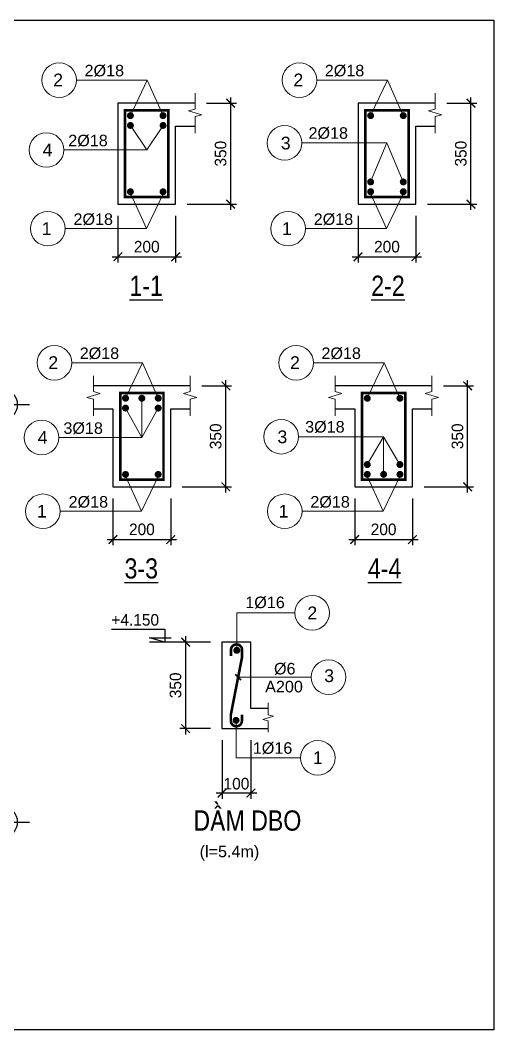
# Model space of a CAD drawing. Header units: millimetres. Extents: x -559287 to -299624, y 2351330 to 2655682.
# Drawn here: x -465839 to -457642, y 2515222 to 2532719 of the extents above; entities that cross this region are included whole.
import ezdxf
from ezdxf.enums import TextEntityAlignment as Align

# ---------------------------------------------------------------- set-up
doc = ezdxf.new("R2010")
doc.units = ezdxf.units.MM
doc.header["$LTSCALE"] = 10
doc.layers.get('0').update_dxf_attribs({"lineweight": 20})
doc.layers.get('Defpoints').update_dxf_attribs({"lineweight": 20})
for name, color, linetype, lineweight in [('Dim', 251, 'Continuous', 15), ('Net manh', 8, 'Continuous', 13), ('Net thay', 4, 'Continuous', 25), ('Text', 54, 'Continuous', 25), ('Thep dai', 2, 'Continuous', 50), ('Thep doc', 140, 'Continuous', 60), ('Tuong', 1, 'Continuous', 30)]:
    doc.layers.add(name, color=color, linetype=linetype, lineweight=lineweight)
doc.layers.add('ththep', color=3, linetype='Continuous')
doc.styles.add('HELVE', font='VHAVAN.TTF', dxfattribs={"height": 800})
doc.styles.add('IN-NHO', font='VHELVEN.TTF', dxfattribs={"height": 200})
doc.styles.add('NGHIA5', font='arial_0.ttf', dxfattribs={"height": 180})
doc.styles.get("Standard").update_dxf_attribs({"font": 'nghia5.shx', "height": 200})
doc.styles.add('STYLE1-S1', font='VHARIALN.TTF')
doc.dimstyles.new('dim20', dxfattribs={"dimscale": 100, "dimtxt": 200, "dimasz": 1.5, "dimexe": 1, "dimexo": 2, "dimgap": 0.75, "dimtad": 1, "dimdec": 0, "dimlfac": 0.2, "dimzin": 0, "dimdsep": 46, "dimtxsty": 'Standard', "dimblk1": 'ARCHTICK', "dimblk2": 'ARCHTICK', "dimsah": 1, "dimcen": 0.09, "dimdle": 1, "dimclrd": 256, "dimclre": 256, "dimclrt": 54, "dimadec": 0, "dimazin": 0, "dimtfac": 1, "dimtdec": 0, "dimtofl": 0, "dimtmove": 2, "dimatfit": 3, "dimfxl": 0, "dimtolj": 1, "dimtzin": 0, "dimarcsym": 0})

# ---------------------------------------------------------------- blocks, each defined once
blk = doc.blocks.new('truc ngang-helve')
for points in [[(0, -4.8), (0, 0)], [(-2.33, -7.13), (-7.13, -7.13)], [(2.33, -7.13), (7.13, -7.13)], [(0, -9.45), (0, -14.26)]]:
    blk.add_lwpolyline(points)
blk.add_circle((0, -7.13), 4)
at = {"style": 'HELVE'}
blk.add_attdef('A', text='', height=4.5, dxfattribs=at).set_placement((0.03, -7.01), align=Align.MIDDLE_CENTER)
blk = doc.blocks.new('_ARCHTICK')
at = {"color": 0, "linetype": 'ByBlock', "const_width": 0.15}
blk.add_lwpolyline([(-0.5, -0.5), (0.5, 0.5)], dxfattribs=at)
blk = doc.blocks.new('*D201')
at = {"layer": 'Defpoints', "color": 0, "transparency": 16777216}
for p in [(-464149, 2529531), (-463149, 2529531), (-463149, 2528618)]:
    blk.add_point(p, dxfattribs=at)
at = {"layer": 'Dim', "lineweight": -2, "transparency": 16777216}
for p, q in [((-464149, 2529331), (-464149, 2528518)), ((-463149, 2529331), (-463149, 2528518)), ((-464249, 2528618), (-463049, 2528618))]:
    blk.add_line(p, q, dxfattribs=at)
at = {"layer": 'Dim', "lineweight": -2, "transparency": 16777216, "xscale": 150, "yscale": 150, "zscale": 150, "rotation": 180}
blk.add_blockref('_ARCHTICK', (-464149, 2528618), dxfattribs=at)
at = {"layer": 'Dim', "lineweight": -2, "transparency": 16777216, "xscale": 150, "yscale": 150, "zscale": 150}
blk.add_blockref('_ARCHTICK', (-463149, 2528618), dxfattribs=at)
at = {"layer": 'Dim', "color": 54, "transparency": 16777216, "insert": (-463649, 2528793), "char_height": 200, "attachment_point": 5}
blk.add_mtext('\\A1;200', dxfattribs=at)
blk = doc.blocks.new('*D202')
at = {"layer": 'Defpoints', "color": 0, "transparency": 16777216}
for p in [(-462812, 2531281), (-462195, 2531281), (-463149, 2529531)]:
    blk.add_point(p, dxfattribs=at)
at = {"layer": 'Dim', "lineweight": -2, "transparency": 16777216}
for p, q in [((-462612, 2531281), (-462095, 2531281)), ((-462195, 2529431), (-462195, 2531381)), ((-462949, 2529531), (-462095, 2529531))]:
    blk.add_line(p, q, dxfattribs=at)
at = {"layer": 'Dim', "lineweight": -2, "transparency": 16777216, "xscale": 150, "yscale": 150, "zscale": 150}
for p, rotation in [((-462195, 2531281), 90), ((-462195, 2529531), 270)]:
    blk.add_blockref('_ARCHTICK', p, dxfattribs=dict(at, rotation=rotation))
at = {"layer": 'Dim', "color": 54, "transparency": 16777216, "insert": (-462370, 2530406), "char_height": 200, "attachment_point": 5, "rotation": 90}
blk.add_mtext('\\A1;350', dxfattribs=at)
blk = doc.blocks.new('*D203')
at = {"layer": 'Defpoints', "color": 0, "transparency": 16777216}
for p in [(-459991, 2529531), (-458991, 2529531), (-458991, 2528618)]:
    blk.add_point(p, dxfattribs=at)
at = {"layer": 'Dim', "lineweight": -2, "transparency": 16777216}
for p, q in [((-459991, 2529331), (-459991, 2528518)), ((-458991, 2529331), (-458991, 2528518)), ((-460091, 2528618), (-458891, 2528618))]:
    blk.add_line(p, q, dxfattribs=at)
at = {"layer": 'Dim', "lineweight": -2, "transparency": 16777216, "xscale": 150, "yscale": 150, "zscale": 150, "rotation": 180}
blk.add_blockref('_ARCHTICK', (-459991, 2528618), dxfattribs=at)
at = {"layer": 'Dim', "lineweight": -2, "transparency": 16777216, "xscale": 150, "yscale": 150, "zscale": 150}
blk.add_blockref('_ARCHTICK', (-458991, 2528618), dxfattribs=at)
at = {"layer": 'Dim', "color": 54, "transparency": 16777216, "insert": (-459491, 2528793), "char_height": 200, "attachment_point": 5}
blk.add_mtext('\\A1;200', dxfattribs=at)
blk = doc.blocks.new('*D204')
at = {"layer": 'Defpoints', "color": 0, "transparency": 16777216}
for p in [(-458654, 2531281), (-458037, 2531281), (-458991, 2529531)]:
    blk.add_point(p, dxfattribs=at)
at = {"layer": 'Dim', "lineweight": -2, "transparency": 16777216}
for p, q in [((-458454, 2531281), (-457937, 2531281)), ((-458037, 2529431), (-458037, 2531381)), ((-458791, 2529531), (-457937, 2529531))]:
    blk.add_line(p, q, dxfattribs=at)
at = {"layer": 'Dim', "lineweight": -2, "transparency": 16777216, "xscale": 150, "yscale": 150, "zscale": 150}
for p, rotation in [((-458037, 2531281), 90), ((-458037, 2529531), 270)]:
    blk.add_blockref('_ARCHTICK', p, dxfattribs=dict(at, rotation=rotation))
at = {"layer": 'Dim', "color": 54, "transparency": 16777216, "insert": (-458212, 2530406), "char_height": 200, "attachment_point": 5, "rotation": 90}
blk.add_mtext('\\A1;350', dxfattribs=at)
blk = doc.blocks.new('*D205')
at = {"layer": 'Defpoints', "color": 0, "transparency": 16777216}
for p in [(-464233, 2524632), (-463233, 2524632), (-463233, 2523719)]:
    blk.add_point(p, dxfattribs=at)
at = {"layer": 'Dim', "lineweight": -2, "transparency": 16777216}
for p, q in [((-464233, 2524432), (-464233, 2523619)), ((-463233, 2524432), (-463233, 2523619)), ((-464333, 2523719), (-463133, 2523719))]:
    blk.add_line(p, q, dxfattribs=at)
at = {"layer": 'Dim', "lineweight": -2, "transparency": 16777216, "xscale": 150, "yscale": 150, "zscale": 150, "rotation": 180}
blk.add_blockref('_ARCHTICK', (-464233, 2523719), dxfattribs=at)
at = {"layer": 'Dim', "lineweight": -2, "transparency": 16777216, "xscale": 150, "yscale": 150, "zscale": 150}
blk.add_blockref('_ARCHTICK', (-463233, 2523719), dxfattribs=at)
at = {"layer": 'Dim', "color": 54, "transparency": 16777216, "insert": (-463733, 2523894), "char_height": 200, "attachment_point": 5}
blk.add_mtext('\\A1;200', dxfattribs=at)
blk = doc.blocks.new('*D206')
at = {"layer": 'Defpoints', "color": 0, "transparency": 16777216}
for p in [(-462897, 2526382), (-462280, 2526382), (-463233, 2524632)]:
    blk.add_point(p, dxfattribs=at)
at = {"layer": 'Dim', "lineweight": -2, "transparency": 16777216}
for p, q in [((-462697, 2526382), (-462180, 2526382)), ((-462280, 2524532), (-462280, 2526482)), ((-463033, 2524632), (-462180, 2524632))]:
    blk.add_line(p, q, dxfattribs=at)
at = {"layer": 'Dim', "lineweight": -2, "transparency": 16777216, "xscale": 150, "yscale": 150, "zscale": 150}
for p, rotation in [((-462280, 2526382), 90), ((-462280, 2524632), 270)]:
    blk.add_blockref('_ARCHTICK', p, dxfattribs=dict(at, rotation=rotation))
at = {"layer": 'Dim', "color": 54, "transparency": 16777216, "insert": (-462455, 2525507), "char_height": 200, "attachment_point": 5, "rotation": 90}
blk.add_mtext('\\A1;350', dxfattribs=at)
blk = doc.blocks.new('*D207')
at = {"layer": 'Defpoints', "color": 0, "transparency": 16777216}
for p in [(-460049, 2524632), (-459049, 2524632), (-459049, 2523719)]:
    blk.add_point(p, dxfattribs=at)
at = {"layer": 'Dim', "lineweight": -2, "transparency": 16777216}
for p, q in [((-460049, 2524432), (-460049, 2523619)), ((-459049, 2524432), (-459049, 2523619)), ((-460149, 2523719), (-458949, 2523719))]:
    blk.add_line(p, q, dxfattribs=at)
at = {"layer": 'Dim', "lineweight": -2, "transparency": 16777216, "xscale": 150, "yscale": 150, "zscale": 150, "rotation": 180}
blk.add_blockref('_ARCHTICK', (-460049, 2523719), dxfattribs=at)
at = {"layer": 'Dim', "lineweight": -2, "transparency": 16777216, "xscale": 150, "yscale": 150, "zscale": 150}
blk.add_blockref('_ARCHTICK', (-459049, 2523719), dxfattribs=at)
at = {"layer": 'Dim', "color": 54, "transparency": 16777216, "insert": (-459549, 2523894), "char_height": 200, "attachment_point": 5}
blk.add_mtext('\\A1;200', dxfattribs=at)
blk = doc.blocks.new('*D208')
at = {"layer": 'Defpoints', "color": 0, "transparency": 16777216}
for p in [(-458712, 2526382), (-458095, 2526382), (-459049, 2524632)]:
    blk.add_point(p, dxfattribs=at)
at = {"layer": 'Dim', "lineweight": -2, "transparency": 16777216}
for p, q in [((-458512, 2526382), (-457995, 2526382)), ((-458095, 2524532), (-458095, 2526482)), ((-458849, 2524632), (-457995, 2524632))]:
    blk.add_line(p, q, dxfattribs=at)
at = {"layer": 'Dim', "lineweight": -2, "transparency": 16777216, "xscale": 150, "yscale": 150, "zscale": 150}
for p, rotation in [((-458095, 2526382), 90), ((-458095, 2524632), 270)]:
    blk.add_blockref('_ARCHTICK', p, dxfattribs=dict(at, rotation=rotation))
at = {"layer": 'Dim', "color": 54, "transparency": 16777216, "insert": (-458270, 2525507), "char_height": 200, "attachment_point": 5, "rotation": 90}
blk.add_mtext('\\A1;350', dxfattribs=at)
blk = doc.blocks.new('*D295')
at = {"layer": 'Defpoints', "color": 0, "transparency": 16777216}
for p in [(-462975, 2521941), (-462346, 2521941), (-462346, 2520441)]:
    blk.add_point(p, dxfattribs=at)
at = {"layer": 'Dim', "lineweight": -2, "transparency": 16777216}
for p, q in [((-462975, 2520341), (-462975, 2522041)), ((-462546, 2521941), (-463075, 2521941)), ((-462546, 2520441), (-463075, 2520441))]:
    blk.add_line(p, q, dxfattribs=at)
at = {"layer": 'Dim', "lineweight": -2, "transparency": 16777216, "xscale": 150, "yscale": 150, "zscale": 150}
for p, rotation in [((-462975, 2521941), 90), ((-462975, 2520441), 270)]:
    blk.add_blockref('_ARCHTICK', p, dxfattribs=dict(at, rotation=rotation))
at = {"layer": 'Dim', "color": 54, "transparency": 16777216, "insert": (-463150, 2521191), "char_height": 200, "attachment_point": 5, "rotation": 90}
blk.add_mtext('\\A1;350', dxfattribs=at)
blk = doc.blocks.new('*D296')
at = {"layer": 'Defpoints', "color": 0, "transparency": 16777216}
for p in [(-462346, 2520441), (-461846, 2520441), (-462346, 2519323)]:
    blk.add_point(p, dxfattribs=at)
at = {"layer": 'Dim', "lineweight": -2, "transparency": 16777216}
for p, q in [((-462346, 2520241), (-462346, 2519223)), ((-461846, 2520241), (-461846, 2519223)), ((-461746, 2519323), (-462446, 2519323))]:
    blk.add_line(p, q, dxfattribs=at)
at = {"layer": 'Dim', "lineweight": -2, "transparency": 16777216, "xscale": 150, "yscale": 150, "zscale": 150, "rotation": 180}
blk.add_blockref('_ARCHTICK', (-462346, 2519323), dxfattribs=at)
at = {"layer": 'Dim', "lineweight": -2, "transparency": 16777216, "xscale": 150, "yscale": 150, "zscale": 150}
blk.add_blockref('_ARCHTICK', (-461846, 2519323), dxfattribs=at)
at = {"layer": 'Dim', "color": 54, "transparency": 16777216, "insert": (-462096, 2519486), "char_height": 200, "attachment_point": 5}
blk.add_mtext('\\A1;100', dxfattribs=at)
blk = doc.blocks.new('A$C17747A8B')
blk.add_line((0, 0), (525, 0))
blk.add_lwpolyline([(1183, 225), (263, 225), (263, 0), (525, 75), (150, 75)])
at = {"layer": 'Text'}
blk.add_attdef('+3.900', (183, 286), '', height=180, dxfattribs=at)

msp = doc.modelspace()

# ---------------------------------------------------------------- linework, layer by layer
at = {"layer": 'Net manh'}
for points in [[(-463366.4, 2531065.6), (-463639.5, 2531681.5), (-464863.3, 2531681.5)], [(-463931.7, 2531065.6), (-463639.5, 2531681.5), (-464863.3, 2531681.5)], [(-459208.4, 2531065.6), (-459481.5, 2531681.5), (-460705.3, 2531681.5)], [(-459773.7, 2531065.6), (-459481.5, 2531681.5), (-460705.3, 2531681.5)], [(-463931.7, 2530895.6), (-463649, 2530469.9), (-465085.6, 2530469.9)], [(-463366.4, 2530895.6), (-463649, 2530469.9), (-465085.6, 2530469.9)], [(-459773.7, 2529916.4), (-459491.1, 2530592.1), (-460963.2, 2530592.1)], [(-459208.4, 2529916.4), (-459491.1, 2530592.1), (-460963.2, 2530592.1)], [(-463949.2, 2529756), (-463654.2, 2529106.5), (-465061.2, 2529106.5)], [(-463343.3, 2529755.3), (-463654.2, 2529106.5), (-465061.2, 2529106.5)], [(-459791.2, 2529756), (-459496.2, 2529106.5), (-460903.2, 2529106.5)], [(-459185.3, 2529755.3), (-459496.2, 2529106.5), (-460903.2, 2529106.5)], [(-463450.6, 2526166.9), (-463723.8, 2526782.8), (-464947.6, 2526782.8)], [(-464016, 2526166.9), (-463723.8, 2526782.8), (-464947.6, 2526782.8)], [(-459266.4, 2526166.9), (-459539.5, 2526782.8), (-460763.3, 2526782.8)], [(-459831.7, 2526166.9), (-459539.5, 2526782.8), (-460763.3, 2526782.8)], [(-463733.3, 2526166.9), (-463733.3, 2525485.6), (-465169.9, 2525485.6)], [(-464016, 2525996.9), (-463733.3, 2525485.6), (-465169.9, 2525485.6)], [(-463450.6, 2525996.9), (-463733.3, 2525485.6), (-465169.9, 2525485.6)], [(-459831.7, 2525017.7), (-459549, 2525500.7), (-461021.2, 2525500.7)], [(-459266.4, 2525017.7), (-459549, 2525500.7), (-461021.2, 2525500.7)], [(-459549, 2524847.7), (-459549, 2525500.7), (-461021.2, 2525500.7)], [(-464033.5, 2524857.3), (-463738.4, 2524207.8), (-465145.5, 2524207.8)], [(-463427.6, 2524856.6), (-463738.4, 2524207.8), (-465145.5, 2524207.8)], [(-459849.2, 2524857.3), (-459554.2, 2524207.8), (-460961.2, 2524207.8)], [(-459243.3, 2524856.6), (-459554.2, 2524207.8), (-460961.2, 2524207.8)], [(-462089.2, 2521798.2), (-462089.2, 2522447.1), (-461083.8, 2522447.1)], [(-462066.8, 2521333.3), (-460801.9, 2521333.3)], [(-462103.4, 2520584.6), (-462103.4, 2519935.7), (-460988.9, 2519935.7)]]:
    msp.add_lwpolyline(points, dxfattribs=at)
at = {"layer": 'Net manh', "ltscale": 3}
for points in [[(-462812.3, 2530760.1), (-462812.3, 2531048.1), (-462696.4, 2531079.2), (-462928.2, 2531149.1), (-462812.3, 2531180.1), (-462812.3, 2531454)], [(-458654.3, 2530760.1), (-458654.3, 2531048.1), (-458538.4, 2531079.2), (-458770.2, 2531149.1), (-458654.3, 2531180.1), (-458654.3, 2531454)], [(-464570.1, 2525861.4), (-464570.1, 2526149.4), (-464686, 2526180.5), (-464454.2, 2526250.4), (-464570.1, 2526281.4), (-464570.1, 2526555.3)], [(-462896.6, 2525861.4), (-462896.6, 2526149.4), (-462780.6, 2526180.5), (-463012.5, 2526250.4), (-462896.6, 2526281.4), (-462896.6, 2526555.3)], [(-460385.8, 2525861.4), (-460385.8, 2526149.4), (-460501.7, 2526180.5), (-460269.9, 2526250.4), (-460385.8, 2526281.4), (-460385.8, 2526555.3)], [(-458712.3, 2525861.4), (-458712.3, 2526149.4), (-458596.4, 2526180.5), (-458828.2, 2526250.4), (-458712.3, 2526281.4), (-458712.3, 2526555.3)], [(-461546.4, 2520888.1), (-461546.4, 2520681.5), (-461453.7, 2520656.6), (-461639.1, 2520600.7), (-461546.4, 2520575.9), (-461546.4, 2520382.9)]]:
    msp.add_lwpolyline(points, dxfattribs=at)
at = {"layer": 'Net manh', "const_width": 30}
msp.add_lwpolyline([(-462016.8, 2521283.3), (-462116.8, 2521383.3)], dxfattribs=at)
at = {"layer": 'Net manh'}
for centre in [(-465163.3, 2531681.5), (-461005.3, 2531681.5), (-465385.6, 2530469.9), (-461263.2, 2530592.1), (-465361.2, 2529106.5), (-461203.2, 2529106.5), (-465247.6, 2526782.8), (-461063.3, 2526782.8), (-465469.9, 2525485.6), (-461321.2, 2525500.7), (-465445.5, 2524207.8), (-461261.2, 2524207.8), (-460783.8, 2522447.1), (-460501.9, 2521333.3), (-460688.9, 2519935.7)]:
    msp.add_circle(centre, 300, dxfattribs=at)
at = {"layer": 'Net thay', "ltscale": 10}
for points in [[(-462812.3, 2531281), (-464149, 2531281), (-464149, 2529531), (-463149, 2529531), (-463149, 2530881), (-462812.3, 2530881)], [(-458654.3, 2531281), (-459991.1, 2531281), (-459991.1, 2529531), (-458991.1, 2529531), (-458991.1, 2530881), (-458654.3, 2530881)], [(-462896.6, 2526382.3), (-464570.1, 2526382.3)], [(-458712.3, 2526382.3), (-460385.8, 2526382.3)], [(-464570.1, 2525982.3), (-464233.3, 2525982.3), (-464233.3, 2524632.3), (-463233.3, 2524632.3), (-463233.3, 2525982.3), (-462896.6, 2525982.3)], [(-460385.8, 2525982.3), (-460049, 2525982.3), (-460049, 2524632.3), (-459049, 2524632.3), (-459049, 2525982.3), (-458712.3, 2525982.3)]]:
    msp.add_lwpolyline(points, dxfattribs=at)
at = {"layer": 'Net thay'}
for points in [[(-462346.3, 2521941.4), (-462346.3, 2521941.4), (-462346.3, 2520441.4), (-461546.4, 2520441.4)], [(-461546.4, 2520791.4), (-461846.3, 2520791.4), (-461846.3, 2521941.4), (-462346.3, 2521941.4)]]:
    msp.add_lwpolyline(points, dxfattribs=at)
at = {"layer": 'Thep dai', "const_width": 45}
for points in [[(-464024, 2529656), (-463274, 2529656), (-463274, 2531156), (-464024, 2531156), (-464024, 2529656)], [(-459866.1, 2529656), (-459116.1, 2529656), (-459116.1, 2531156), (-459866.1, 2531156), (-459866.1, 2529656)], [(-464108.3, 2524757.3), (-463358.3, 2524757.3), (-463358.3, 2526257.3), (-464108.3, 2526257.3), (-464108.3, 2524757.3)], [(-459924, 2524757.3), (-459174, 2524757.3), (-459174, 2526257.3), (-459924, 2526257.3), (-459924, 2524757.3)], [(-462193.8, 2520577.6), (-462193.8, 2520681), (-461998.8, 2521682.5), (-461998.8, 2521805.1)]]:
    msp.add_lwpolyline(points, dxfattribs=at)
for points in [[(-461998.8, 2521805.1, 1), (-462190.7, 2521805.1), (-462190.7, 2521701.7)], [(-462193.8, 2520577.6, 1), (-462001.9, 2520577.6), (-462001.9, 2520681)]]:
    msp.add_lwpolyline(points, format="xyb", dxfattribs=at)
at = {"layer": 'Thep doc'}
for points, const_width in [([(-463961.7, 2531065.6, 1), (-463901.7, 2531065.6, 1)], 60), ([(-463336.4, 2531065.6, -1), (-463396.4, 2531065.6, -1)], 60), ([(-459803.7, 2531065.6, 1), (-459743.7, 2531065.6, 1)], 60), ([(-459178.4, 2531065.6, -1), (-459238.4, 2531065.6, -1)], 60), ([(-463961.7, 2530895.6, 1), (-463901.7, 2530895.6, 1)], 60), ([(-463336.4, 2530895.6, -1), (-463396.4, 2530895.6, -1)], 60), ([(-459803.7, 2529916.4, -1), (-459743.7, 2529916.4, -1)], 60), ([(-459178.4, 2529916.4, 1), (-459238.4, 2529916.4, 1)], 60), ([(-463961.7, 2529746.4, -1), (-463901.7, 2529746.4, -1)], 60), ([(-463336.4, 2529746.4, 1), (-463396.4, 2529746.4, 1)], 60), ([(-459803.7, 2529746.4, -1), (-459743.7, 2529746.4, -1)], 60), ([(-459178.4, 2529746.4, 1), (-459238.4, 2529746.4, 1)], 60), ([(-464046, 2526166.9, 1), (-463986, 2526166.9, 1)], 60), ([(-463703.3, 2526166.9, -1), (-463763.3, 2526166.9, -1)], 60), ([(-463420.6, 2526166.9, -1), (-463480.6, 2526166.9, -1)], 60), ([(-459861.7, 2526166.9, 1), (-459801.7, 2526166.9, 1)], 60), ([(-459236.4, 2526166.9, -1), (-459296.4, 2526166.9, -1)], 60), ([(-464046, 2525996.9, 1), (-463986, 2525996.9, 1)], 60), ([(-463420.6, 2525996.9, -1), (-463480.6, 2525996.9, -1)], 60), ([(-459861.7, 2525017.7, -1), (-459801.7, 2525017.7, -1)], 60), ([(-459236.4, 2525017.7, 1), (-459296.4, 2525017.7, 1)], 60), ([(-464046, 2524847.7, -1), (-463986, 2524847.7, -1)], 60), ([(-463420.6, 2524847.7, 1), (-463480.6, 2524847.7, 1)], 60), ([(-459861.7, 2524847.7, -1), (-459801.7, 2524847.7, -1)], 60), ([(-459519, 2524847.7, 1), (-459579, 2524847.7, 1)], 60), ([(-459236.4, 2524847.7, 1), (-459296.4, 2524847.7, 1)], 60), ([(-462058.9, 2521798.2, 1), (-462119.4, 2521798.2, 1)], 60.5), ([(-462133.7, 2520584.6, 1), (-462073.2, 2520584.6, 1)], 60.5)]:
    msp.add_lwpolyline(points, format="xyb", close=True, dxfattribs=dict(at, const_width=const_width))
at = {"layer": 'ththep'}
msp.add_lwpolyline([(-482062.7, 2532719.4), (-457642, 2532719.4), (-457642, 2515221.5), (-482062.7, 2515221.5)], close=True, dxfattribs=at)
at = {"layer": 'Tuong'}
msp.add_line((-461846.3, 2521941.4), (-461846.3, 2521941.4), dxfattribs=at)

# ---------------------------------------------------------------- block references
at = {"layer": 'Net thay'}
ref = msp.add_blockref('truc ngang-helve', (-466155.7, 2526532), dxfattribs=dict(at, xscale=66.66666666662786, yscale=66.66666666651145, zscale=66.66666666666667))
ref.add_attrib('A', 'b', dxfattribs={"layer": 'Text', "height": 300, "style": 'HELVE'}).set_placement((-466163, 2526064.9), align=Align.MIDDLE_CENTER)
ref = msp.add_blockref('A$C17747A8B', (-463075.2, 2521941.4), dxfattribs=dict(at, xscale=-1))
ref.add_attrib('+3.900', '+4.150', (-464260.9, 2522226.9), dxfattribs={"layer": 'Text', "height": 200})
ref = msp.add_blockref('truc ngang-helve', (-466155.7, 2519298.3), dxfattribs=dict(at, xscale=66.66666666662786, yscale=66.66666666651145, zscale=66.66666666666667))
ref.add_attrib('A', 'b', dxfattribs={"layer": 'Text', "height": 300, "style": 'HELVE'}).set_placement((-466163, 2518831.2), align=Align.MIDDLE_CENTER)

# ---------------------------------------------------------------- texts
at = {"layer": 'Text', "ltscale": 3, "style": 'NGHIA5'}
for s, p in [('2%%C18', (-464383.4, 2531745.8)), ('2%%C18', (-460225.4, 2531745.8)), ('2%%C18', (-464665.4, 2530534.1)), ('2%%C18', (-460507.4, 2530664)), ('2%%C18', (-464575.4, 2529170.8)), ('2%%C18', (-460417.4, 2529170.8)), ('2%%C18', (-464467.6, 2526847.1)), ('2%%C18', (-460283.4, 2526847.1)), ('3%%C18', (-464749.7, 2525549.9)), ('3%%C18', (-460565.4, 2525572.6)), ('2%%C18', (-464659.6, 2524272.1)), ('2%%C18', (-460475.4, 2524272.1))]:
    msp.add_text(s, height=200, dxfattribs=at).set_placement(p, align=Align.CENTER)
at = {"layer": 'Text'}
for s, height, style, p in [('2', 220, 'IN-NHO', (-465183.2, 2531683.6)), ('2', 220, 'IN-NHO', (-461025.2, 2531683.6)), ('4', 220, 'IN-NHO', (-465365.7, 2530471.9)), ('3', 220, 'IN-NHO', (-461243.3, 2530590)), ('1', 220, 'IN-NHO', (-465381.1, 2529108.6)), ('1', 220, 'IN-NHO', (-461223.1, 2529108.6)), ('%%U1-1', 350, 'STYLE1-S1', (-463659.3, 2528117)), ('%%U2-2', 350, 'STYLE1-S1', (-459473.3, 2528117)), ('2', 220, 'IN-NHO', (-465267.5, 2526784.9)), ('2', 220, 'IN-NHO', (-461083.2, 2526784.9)), ('4', 220, 'IN-NHO', (-465450, 2525487.7)), ('3', 220, 'IN-NHO', (-461301.3, 2525498.6)), ('1', 220, 'IN-NHO', (-465465.4, 2524209.9)), ('1', 220, 'IN-NHO', (-461281.1, 2524209.9)), ('%%U3-3', 350, 'STYLE1-S1', (-463743.6, 2523218.3)), ('%%U4-4', 350, 'STYLE1-S1', (-459531.3, 2523218.3)), ('2', 220, 'IN-NHO', (-460783.8, 2522447.1)), ('3', 220, 'IN-NHO', (-460492.4, 2521358.6)), ('1', 220, 'IN-NHO', (-460688.9, 2519935.7))]:
    msp.add_text(s, height=height, dxfattribs=dict(at, style=style)).set_placement(p, align=Align.MIDDLE_CENTER)
at = {"layer": 'Text', "ltscale": 3, "style": 'NGHIA5'}
for s, p in [('1%%C16', (-461943.2, 2522469.5)), ('%%c6', (-461446, 2521320.9)), ('1%%C16', (-461812.7, 2519945))]:
    msp.add_text(s, height=200, dxfattribs=at).set_placement(p, align=Align.BOTTOM_LEFT)
msp.add_text('A200', height=200, dxfattribs=at).set_placement((-461273, 2521009.9), align=Align.BOTTOM_CENTER)
at = {"layer": 'Text', "style": 'STYLE1-S1'}
msp.add_text('DÇM DBo', height=350, dxfattribs=at).set_placement((-462840.8, 2518673.6, -1737.8))
at = {"layer": 'Text', "ltscale": 3, "style": 'NGHIA5'}
msp.add_text('(l=5.4m)', height=200, dxfattribs=at).set_placement((-462733.4, 2518212.9))

# ---------------------------------------------------------------- dimensions: what is measured, and where the dimension line sits
at = {"layer": 'Dim'}
for base, p1, p2, picture, middle in [((-462195.4, 2531281), (-463149, 2529531), (-462812.3, 2531281), '*D202', (-462370.4, 2530406)), ((-458037.4, 2531281), (-458991.1, 2529531), (-458654.3, 2531281), '*D204', (-458212.4, 2530406)), ((-462279.6, 2526382.3), (-463233.3, 2524632.3), (-462896.6, 2526382.3), '*D206', (-462454.6, 2525507.3)), ((-458095.4, 2526382.3), (-459049, 2524632.3), (-458712.3, 2526382.3), '*D208', (-458270.4, 2525507.3))]:
    dim = msp.add_linear_dim(base=base, p1=p1, p2=p2, angle=90, dimstyle='dim20', dxfattribs=at)
    dim.commit()
    dim.dimension.update_dxf_attribs({"geometry": picture, "text_midpoint": middle})
for base, p1, p2, picture, middle in [((-463149, 2528618.1), (-464149, 2529531), (-463149, 2529531), '*D201', (-463649, 2528793.1)), ((-458991.1, 2528618.1), (-459991.1, 2529531), (-458991.1, 2529531), '*D203', (-459491.1, 2528793.1)), ((-463233.3, 2523719.4), (-464233.3, 2524632.3), (-463233.3, 2524632.3), '*D205', (-463733.3, 2523894.4)), ((-459049, 2523719.4), (-460049, 2524632.3), (-459049, 2524632.3), '*D207', (-459549, 2523894.4))]:
    dim = msp.add_linear_dim(base=base, p1=p1, p2=p2, dimstyle='dim20', dxfattribs=at)
    dim.commit()
    dim.dimension.update_dxf_attribs({"geometry": picture, "text_midpoint": middle})
dim = msp.add_linear_dim(base=(-462975.2, 2521941.4), p1=(-462346.3, 2520441.4), p2=(-462346.3, 2521941.4), angle=90, text='350', dimstyle='dim20', dxfattribs=at)
dim.commit()
dim.dimension.update_dxf_attribs({"geometry": '*D295', "text_midpoint": (-463150.2, 2521191.4)})
dim = msp.add_linear_dim(base=(-462346.3, 2519323.3), p1=(-461846.3, 2520441.4), p2=(-462346.3, 2520441.4), angle=180, dimstyle='dim20', dxfattribs=at)
dim.commit()
dim.dimension.update_dxf_attribs({"geometry": '*D296', "text_midpoint": (-462096.3, 2519485.6), "dimtype": 160})

doc.saveas('drawing.dxf')
